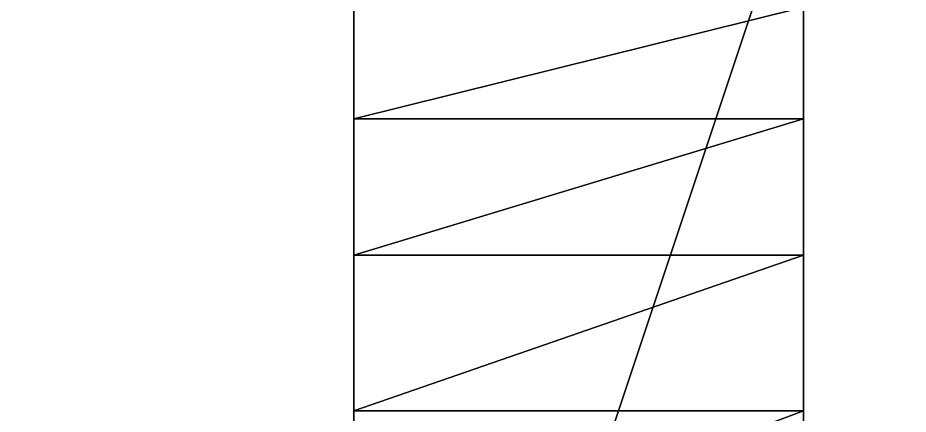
# Model space of a CAD drawing. Header units: metres. Extents: x -124 to 60, y -56 to 44.
# Drawn here: x 6.506 to 10.465, y 1.515 to 3.278 of the extents above; entities that cross this region are included whole.
import ezdxf

# ---------------------------------------------------------------- set-up
doc = ezdxf.new("R2010")
doc.units = ezdxf.units.M

msp = doc.modelspace()

# ---------------------------------------------------------------- linework, layer by layer
for points in [[(60, 44, 20), (10, 44, 20), (10, -56, 20)], [(10, -56, 20), (60, -56, 20), (60, 44, 20)], [(8, -4, 20), (-4, -4, 20), (-4, 4, 20)], [(-4, 4, 20), (8, 4, 20), (8, -4, 20)], [(8, -6, 36), (8, 4, 36), (8, 4, 32)], [(8, 4, 32), (8, -6, 32), (8, -6, 36)], [(8, 2.82843, 30.8284), (8, 2.82843, 32), (8, 4, 32)], [(8, 4, 32), (8, 4, 30.8284), (8, 2.82843, 30.8284)], [(8, 4, 30.8284), (8, 4, 30.4749), (8, 3.09204, 30.5376)], [(8, 3.09204, 30.5376), (8, 2.82843, 30.8284), (8, 4, 30.8284)], [(8, 3.32588, 30.2223), (8, 3.09204, 30.5376), (8, 4, 30.4749)], [(8, -32, 46), (8, 4, 46), (8, 4, 36)], [(8, 4, 36), (8, -32, 36), (8, -32, 46)], [(10, 4, 20), (8, 4, 20), (8, -2, 20)], [(8, -2, 20), (10, -2, 20), (10, 4, 20)], [(10, 3.32588, 30.2223), (8, 3.32588, 30.2223), (8, 2.82843, 30.8284)], [(8, 2.82843, 30.8284), (10, 2.82843, 30.8284), (10, 3.32588, 30.2223)], [(8, 2.53757, 31.092), (8, 2.47487, 32), (8, 2.82843, 32)], [(8, 2.82843, 32), (8, 2.82843, 30.8284), (8, 2.53757, 31.092)], [(10, 2.82843, 30.8284), (8, 2.82843, 30.8284), (8, 2.22228, 31.3259)], [(8, 2.22228, 31.3259), (10, 2.22228, 31.3259), (10, 2.82843, 30.8284)], [(8, 2.47487, 32), (8, 2.53757, 31.092), (8, 2.22228, 31.3259)], [(8, 2.22228, 31.3259), (8, 2.12132, 32), (8, 2.47487, 32)], [(8, 2.12132, 32), (8, 2.22228, 31.3259), (8, 1.88559, 31.5277)], [(10, 2.22228, 31.3259), (8, 2.22228, 31.3259), (8, 1.53073, 31.6955)], [(8, 1.53073, 31.6955), (10, 1.53073, 31.6955), (10, 2.22228, 31.3259)], [(8, 1.88559, 31.5277), (8, 1.76777, 32), (8, 2.12132, 32)], [(8, 1.76777, 32), (8, 1.88559, 31.5277), (8, 1.53073, 31.6955)], [(8, 1.53073, 31.6955), (8, 1.41421, 32), (8, 1.76777, 32)], [(8, 1.41421, 32), (8, 1.53073, 31.6955), (8, 1.16114, 31.8278)], [(10, 1.53073, 31.6955), (8, 1.53073, 31.6955), (8, 0.78036, 31.9231)], [(8, 0.78036, 31.9231), (10, 0.78036, 31.9231), (10, 1.53073, 31.6955)]]:
    msp.add_3dface(points)

doc.saveas('drawing.dxf')
